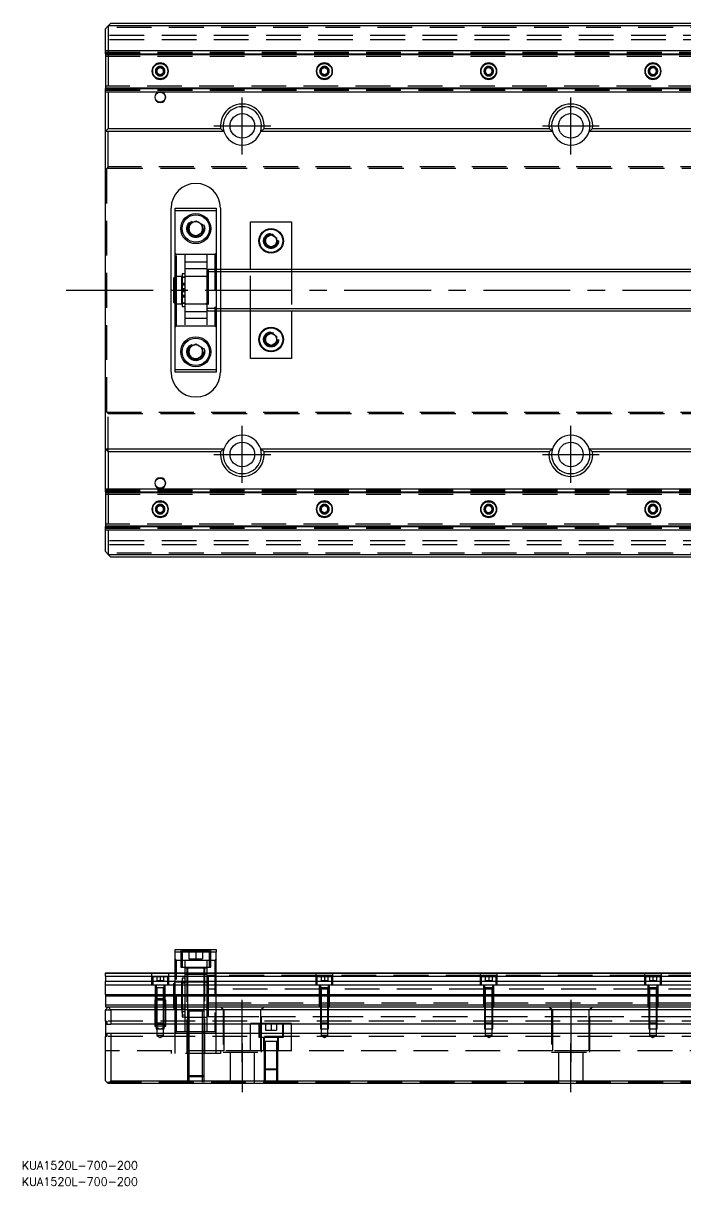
# Model space of a CAD drawing. Extents: x -30 to 950, y -327 to 110.
# Drawn here: x -30 to 212, y -327.1 to 97.5 of the extents above; entities that cross this region are included whole.
import ezdxf

# ---------------------------------------------------------------- set-up
doc = ezdxf.new("R2010")
doc.units = 0
doc.linetypes.add('CENTER', pattern=[50.8, 31.75, -6.35, 6.35, -6.35])
doc.linetypes.add('DASHED', pattern=[19.05, 12.7, -6.35])
doc.layers.get('0').update_dxf_attribs({"linetype": 'CONTINUOUS'})
doc.layers.add('CENTER', color=1, linetype='CENTER')
doc.styles.get("Standard").update_dxf_attribs({"font": 'txt.shx', "height": 3, "bigfont": 'bigfont.shx'})

# ---------------------------------------------------------------- blocks, each defined once
blk = doc.blocks.new('*U2')
at = {"color": 7, "linetype": 'CONTINUOUS'}
blk.add_text('KUA1520L-700-200', height=3, dxfattribs=at).set_placement((-30.55, -327.11))
blk = doc.blocks.new('*U3')
at = {"color": 7, "linetype": 'CONTINUOUS'}
blk.add_text('KUA1520L-700-200', height=3, dxfattribs=at).set_placement((-30.55, -321.19))

msp = doc.modelspace()

# ---------------------------------------------------------------- linework, layer by layer
at = {"color": 7, "linetype": 'CONTINUOUS'}
for p, q in [((1, 96.5), (0, 95.5)), ((0, 87.5), (0, 95.5)), ((2, 97.5), (1, 96.5)), ((1, 96.5), (1, 87.5)), ((250, 96.5), (1, 96.5)), ((2, 97.5), (250, 97.5)), ((0, 86.32), (0, 87.5)), ((0, 87.5), (250, 87.5)), ((0, 86.32), (0, 86.1)), ((0, 86.32), (250, 86.32)), ((0, 86.1), (0, 73.9)), ((0, 86.1), (250, 86.1)), ((18.75, 80.72), (20, 81.44)), ((18.75, 79.28), (18.75, 80.72)), ((20, 81.44), (21.25, 80.72)), ((21.25, 80.72), (21.25, 79.28)), ((78.75, 80.72), (80, 81.44)), ((78.75, 79.28), (78.75, 80.72)), ((80, 81.44), (81.25, 80.72)), ((81.25, 80.72), (81.25, 79.28)), ((138.75, 80.72), (140, 81.44)), ((138.75, 79.28), (138.75, 80.72)), ((140, 81.44), (141.25, 80.72)), ((141.25, 80.72), (141.25, 79.28)), ((198.75, 80.72), (200, 81.44)), ((198.75, 79.28), (198.75, 80.72)), ((200, 81.44), (201.25, 80.72)), ((201.25, 80.72), (201.25, 79.28)), ((20, 78.56), (18.75, 79.28)), ((21.25, 79.28), (20, 78.56)), ((80, 78.56), (78.75, 79.28)), ((81.25, 79.28), (80, 78.56)), ((140, 78.56), (138.75, 79.28)), ((141.25, 79.28), (140, 78.56)), ((200, 78.56), (198.75, 79.28)), ((201.25, 79.28), (200, 78.56)), ((0, 73.9), (0, 73.68)), ((0, 73.9), (250, 73.9)), ((0, 72.5), (0, 73.68)), ((0, 73.68), (250, 73.68)), ((0, 58), (0, 72.5)), ((0, 72.5), (250, 72.5)), ((1, 72.5), (1, 59)), ((0, 58), (1, 59)), ((0, -58), (0, 58)), ((43.29, 58), (0, 58)), ((1, 59), (42.06, 59)), ((43.29, 58), (42.06, 59)), ((56.71, 58), (57.94, 59)), ((163.29, 58), (56.71, 58)), ((57.94, 59), (162.06, 59)), ((163.29, 58), (162.06, 59)), ((176.71, 58), (177.94, 59)), ((250, 58), (176.71, 58)), ((177.94, 59), (250, 59)), ((24, -30), (24, 30)), ((25.5, 29), (25.5, 30)), ((25.5, 30), (40.5, 30)), ((40.5, 30), (40.5, 29)), ((42, 30), (42, 7.5)), ((25.5, -29), (25.5, 29)), ((40.5, 29), (25.5, 29)), ((40.5, 29), (40.5, -29)), ((30.5, 23.94), (33, 25.39)), ((30.5, 21.06), (30.5, 23.94)), ((33, 25.39), (35.5, 23.94)), ((35.5, 23.94), (35.5, 21.06)), ((53, 7.5), (53, 25)), ((53, 25), (68, 25)), ((68, 25), (68, 7.5)), ((33, 19.61), (30.5, 21.06)), ((35.5, 21.06), (33, 19.61)), ((58.5, 19.15), (60.5, 20.31)), ((58.5, 16.85), (58.5, 19.15)), ((60.5, 20.31), (62.5, 19.15)), ((62.5, 19.15), (62.5, 16.85)), ((60.5, 15.69), (58.5, 16.85)), ((62.5, 16.85), (60.5, 15.69)), ((25.5, 5), (25, 4.5)), ((25, -4.5), (25, 4.5)), ((250, 7.5), (40.5, 7.5)), ((25, -4.5), (25.5, -5)), ((40.5, -7.5), (250, -7.5)), ((42, -7.5), (42, -30)), ((53, -25), (53, -7.5)), ((68, -7.5), (68, -25)), ((58.5, -16.85), (60.5, -15.69)), ((58.5, -19.15), (58.5, -16.85)), ((60.5, -15.69), (62.5, -16.85)), ((62.5, -16.85), (62.5, -19.15)), ((30.5, -21.06), (33, -19.61)), ((30.5, -23.94), (30.5, -21.06)), ((33, -19.61), (35.5, -21.06)), ((35.5, -21.06), (35.5, -23.94)), ((60.5, -20.31), (58.5, -19.15)), ((62.5, -19.15), (60.5, -20.31)), ((33, -25.39), (30.5, -23.94)), ((35.5, -23.94), (33, -25.39)), ((68, -25), (53, -25)), ((25.5, -30), (25.5, -29)), ((25.5, -29), (40.5, -29)), ((40.5, -29), (40.5, -30)), ((40.5, -30), (25.5, -30)), ((0, -72.5), (0, -58)), ((0, -58), (43.29, -58)), ((1, -59), (0, -58)), ((42.06, -59), (1, -59)), ((1, -59), (1, -72.5)), ((42.06, -59), (43.29, -58)), ((56.71, -58), (163.29, -58)), ((57.94, -59), (56.71, -58)), ((162.06, -59), (57.94, -59)), ((162.06, -59), (163.29, -58)), ((176.71, -58), (250, -58)), ((177.94, -59), (176.71, -58)), ((250, -59), (177.94, -59)), ((0, -73.68), (0, -72.5)), ((0, -72.5), (250, -72.5)), ((0, -73.68), (250, -73.68)), ((0, -73.68), (0, -73.9)), ((0, -73.9), (250, -73.9)), ((0, -73.9), (0, -86.1)), ((18.75, -79.28), (20, -78.56)), ((18.75, -80.72), (18.75, -79.28)), ((20, -78.56), (21.25, -79.28)), ((21.25, -79.28), (21.25, -80.72)), ((78.75, -79.28), (80, -78.56)), ((78.75, -80.72), (78.75, -79.28)), ((80, -78.56), (81.25, -79.28)), ((81.25, -79.28), (81.25, -80.72)), ((138.75, -79.28), (140, -78.56)), ((138.75, -80.72), (138.75, -79.28)), ((140, -78.56), (141.25, -79.28)), ((141.25, -79.28), (141.25, -80.72)), ((198.75, -79.28), (200, -78.56)), ((198.75, -80.72), (198.75, -79.28)), ((200, -78.56), (201.25, -79.28)), ((201.25, -79.28), (201.25, -80.72)), ((20, -81.44), (18.75, -80.72)), ((21.25, -80.72), (20, -81.44)), ((80, -81.44), (78.75, -80.72)), ((81.25, -80.72), (80, -81.44)), ((140, -81.44), (138.75, -80.72)), ((141.25, -80.72), (140, -81.44)), ((200, -81.44), (198.75, -80.72)), ((201.25, -80.72), (200, -81.44)), ((0, -86.1), (250, -86.1)), ((0, -86.1), (0, -86.32)), ((0, -87.5), (0, -86.32)), ((0, -86.32), (250, -86.32)), ((0, -95.5), (0, -87.5)), ((0, -87.5), (250, -87.5)), ((1, -87.5), (1, -96.5)), ((0, -95.5), (1, -96.5)), ((1, -96.5), (250, -96.5)), ((1, -96.5), (2, -97.5)), ((250, -97.5), (2, -97.5)), ((25.5, -240.79), (40.5, -240.79)), ((25.5, -241.79), (25.5, -240.79)), ((25.5, -249.29), (25.5, -241.79)), ((40.5, -241.79), (25.5, -241.79)), ((40.5, -240.79), (40.5, -241.79)), ((40.5, -249.29), (40.5, -241.79)), ((0, -249.29), (0, -249.42)), ((0, -249.29), (256.5, -249.29)), ((0, -250.51), (0, -249.42)), ((0, -249.42), (256.5, -249.42)), ((0, -250.51), (0, -252.38)), ((0, -250.51), (256.5, -250.51)), ((0, -252.38), (256.5, -252.38)), ((0, -253.73), (0, -252.38)), ((0, -257.21), (0, -253.73)), ((0, -253.73), (256.5, -253.73)), ((0, -257.21), (0, -257.79)), ((0, -257.21), (256.5, -257.21)), ((0, -257.79), (256.5, -257.79)), ((0, -257.79), (0, -260.99)), ((0, -260.99), (0, -261.79)), ((0, -260.99), (700, -260.99)), ((0, -262.8), (1, -261.79)), ((0, -261.79), (1, -261.79)), ((0, -266.94), (0, -262.8)), ((1, -261.79), (699, -261.79)), ((1, -261.79), (2, -262.8)), ((2, -262.8), (2, -268.09)), ((698, -262.8), (2, -262.8)), ((0, -266.94), (0, -268.09)), ((0, -266.94), (0.5, -266.94)), ((0.5, -266.94), (0.5, -268.09)), ((0, -268.09), (0, -271.49)), ((0.5, -268.09), (0, -268.09)), ((0, -271.49), (0, -272.64)), ((0, -271.49), (0.5, -271.49)), ((0.5, -268.09), (2, -268.09)), ((2, -271.49), (0.5, -271.49)), ((0.5, -271.49), (0.5, -272.64)), ((698, -268.09), (2, -268.09)), ((698, -271.49), (2, -271.49)), ((2, -271.49), (2, -288.79)), ((0.5, -272.64), (0, -272.64)), ((0, -288.79), (0, -272.64)), ((1, -289.79), (0, -288.79)), ((2, -288.79), (1, -289.79)), ((699, -289.79), (1, -289.79)), ((2, -288.79), (698, -288.79))]:
    msp.add_line(p, q, dxfattribs=at)
at = {"color": 3, "linetype": 'DASHED'}
for p, q in [((264.5, 96), (0.5, 96)), ((700, 93), (0, 93)), ((700, 91.5), (0, 91.5)), ((0, 86.91), (250, 86.91)), ((0, 86.7), (700, 86.7)), ((0, 86.26), (256.5, 86.26)), ((0, 85.5), (256.5, 85.5)), ((1, 87.5), (1, 72.5)), ((21.48, 80.26), (21.5, 80)), ((78.5, 80), (78.52, 80.22)), ((138.5, 80), (138.52, 80.22)), ((198.5, 80), (198.52, 80.22)), ((256.5, 74.5), (0, 74.5)), ((0, 73.74), (256.5, 73.74)), ((0, 73.3), (700, 73.3)), ((0, 73.09), (250, 73.09)), ((1, 45), (1, 59)), ((1, 45), (0.5, 44.5)), ((699.5, 44.5), (0.5, 44.5)), ((0.5, -44.5), (0.5, 44.5)), ((699, 45), (1, 45)), ((35.98, 22.86), (36, 22.5)), ((62.98, 18.29), (63, 18)), ((26, 13), (25.5, 13.5)), ((29, 13), (26, 13)), ((26, 0), (26, 13)), ((37, 13), (29, 13)), ((29, 13), (29, 0)), ((40, 13), (37, 13)), ((37, 13), (37, 0)), ((40.5, 13.5), (40, 13)), ((40, 13), (40, -13)), ((37, 10.2), (29, 10.2)), ((27.85, 5), (25.5, 5)), ((27.85, -5), (27.85, 5)), ((28, 4.8), (27.85, 4.8)), ((29, 6), (28, 6)), ((28, 6), (28, -6)), ((29, 4.8), (28, 4.8)), ((29, 4.65), (28, 4.65)), ((37, 7.8), (29, 7.8)), ((36.7, 5), (29, 5)), ((37, 5), (36.7, 5)), ((37.5, 7.5), (37, 7)), ((40.5, 6.75), (37, 6.75)), ((40.5, 7.5), (37.5, 7.5)), ((37.5, 7.5), (37.5, -7.5)), ((42, 7.5), (42, 2.5)), ((53, -7.5), (53, 7.5)), ((68, 7.5), (68, -7.5)), ((26, -13), (26, 0)), ((29, 2.4), (28, 2.4)), ((28, 2.34), (29, 2.34)), ((29, 1.8), (28, 1.8)), ((28, 0.6), (29, 0.6)), ((28, 0.3), (29, 0.3)), ((29, 0), (29, -13)), ((37, 0), (37, -13)), ((42, 2.5), (42, -2.5)), ((28, -0.3), (29, -0.3)), ((29, -0.6), (28, -0.6)), ((28, -1.8), (29, -1.8)), ((29, -2.34), (28, -2.34)), ((28, -2.4), (29, -2.4)), ((42, -2.5), (42, -7.5)), ((25.5, -5), (27.85, -5)), ((27.85, -4.8), (28, -4.8)), ((28, -4.65), (29, -4.65)), ((28, -4.8), (29, -4.8)), ((28, -6), (29, -6)), ((29, -5), (36.7, -5)), ((29, -7.8), (37, -7.8)), ((36.7, -5), (37, -5)), ((40.5, -6.75), (37, -6.75)), ((37, -7), (37.5, -7.5)), ((37.5, -7.5), (40.5, -7.5)), ((29, -10.2), (37, -10.2)), ((25.5, -13.5), (26, -13)), ((26, -13), (29, -13)), ((29, -13), (37, -13)), ((37, -13), (40, -13)), ((40, -13), (40.5, -13.5)), ((58, -18), (58.02, -17.7)), ((30, -22.5), (30.02, -22.15)), ((0.5, -44.5), (699.5, -44.5)), ((0.5, -44.5), (1, -45)), ((1, -59), (1, -45)), ((1, -45), (699, -45)), ((0, -73.09), (250, -73.09)), ((0, -73.3), (700, -73.3)), ((0, -73.74), (256.5, -73.74)), ((0, -74.5), (256.5, -74.5)), ((1, -72.5), (1, -87.5)), ((21.48, -79.74), (21.5, -80)), ((78.5, -80), (78.52, -79.78)), ((138.5, -80), (138.52, -79.75)), ((198.5, -80), (198.52, -79.75)), ((256.5, -85.5), (0, -85.5)), ((0, -86.26), (256.5, -86.26)), ((0, -86.7), (700, -86.7)), ((0, -86.91), (250, -86.91)), ((700, -91.5), (0, -91.5)), ((700, -93), (0, -93)), ((264.5, -96), (0.5, -96)), ((27.5, -240.79), (27.5, -247.29)), ((28, -241.29), (28, -247.29)), ((38, -241.29), (28, -241.29)), ((30.5, -241.29), (30.5, -244.29)), ((33, -241.29), (33, -244.29)), ((35.5, -241.29), (35.5, -244.29)), ((38, -247.29), (38, -241.29)), ((38.5, -247.29), (38.5, -240.79)), ((26, -244.79), (25.5, -244.29)), ((29, -244.79), (26, -244.79)), ((26, -270.79), (26, -244.79)), ((37, -244.79), (29, -244.79)), ((29, -244.79), (29, -247.29)), ((30.5, -244.29), (33, -244.29)), ((33, -244.29), (35.5, -244.29)), ((40, -244.79), (37, -244.79)), ((37, -244.79), (37, -247.29)), ((40.5, -244.29), (40, -244.79)), ((40, -244.79), (40, -270.79)), ((17, -253.79), (17, -249.29)), ((23, -249.29), (23, -253.79)), ((25.5, -261.79), (25.5, -249.29)), ((27.5, -247.29), (38.5, -247.29)), ((29, -247.29), (29, -249.29)), ((37, -247.59), (29, -247.59)), ((29, -249.29), (29, -261.79)), ((30, -249.99), (29, -249.99)), ((29.75, -247.29), (29.75, -278.79)), ((30, -247.29), (30, -249.29)), ((30, -249.29), (30, -261.79)), ((36, -249.99), (30, -249.99)), ((36, -249.29), (36, -247.29)), ((36, -261.79), (36, -249.29)), ((37, -249.99), (36, -249.99)), ((36.25, -278.79), (36.25, -247.29)), ((37, -247.29), (37, -249.29)), ((37, -249.29), (37, -261.79)), ((37.5, -250.29), (37, -250.79)), ((40.5, -250.29), (37.5, -250.29)), ((37.5, -250.29), (37.5, -261.79)), ((40.5, -261.79), (40.5, -249.29)), ((77, -250.29), (40.5, -250.29)), ((77, -253.79), (77, -249.29)), ((83, -250.29), (77, -250.29)), ((83, -249.29), (83, -253.79)), ((137, -250.29), (83, -250.29)), ((137, -253.79), (137, -249.29)), ((143, -250.29), (137, -250.29)), ((143, -249.29), (143, -253.79)), ((197, -250.29), (143, -250.29)), ((197, -253.79), (197, -249.29)), ((203, -250.29), (197, -250.29)), ((203, -249.29), (203, -253.79)), ((256.5, -250.29), (203, -250.29)), ((23, -253.79), (17, -253.79)), ((17.25, -250.79), (17.25, -253.79)), ((22.75, -250.79), (17.25, -250.79)), ((18.25, -261.79), (18.25, -253.79)), ((18.5, -253.79), (18.5, -254.79)), ((18.75, -250.79), (18.75, -252.09)), ((18.75, -252.09), (20, -252.09)), ((20, -250.79), (20, -252.09)), ((20, -252.09), (21.25, -252.09)), ((21.25, -250.79), (21.25, -252.09)), ((21.5, -254.79), (21.5, -253.79)), ((21.75, -253.79), (21.75, -261.79)), ((22.75, -253.79), (22.75, -250.79)), ((25.5, -252.79), (25, -253.29)), ((25, -261.79), (25, -253.29)), ((27.85, -252.79), (25.5, -252.79)), ((27.85, -261.79), (27.85, -252.79)), ((28, -252.99), (27.85, -252.99)), ((29, -251.34), (28, -251.34)), ((28, -251.34), (28, -261.79)), ((29, -252.99), (28, -252.99)), ((29, -253.14), (28, -253.14)), ((30, -252.79), (29, -252.79)), ((36, -252.79), (30, -252.79)), ((36.7, -252.79), (36, -252.79)), ((37, -252.79), (36.7, -252.79)), ((83, -253.79), (77, -253.79)), ((77.25, -250.79), (77.25, -253.79)), ((82.75, -250.79), (77.25, -250.79)), ((78.25, -261.79), (78.25, -253.79)), ((78.5, -253.79), (78.5, -254.79)), ((78.75, -250.79), (78.75, -252.09)), ((78.75, -252.09), (80, -252.09)), ((80, -250.79), (80, -252.09)), ((80, -252.09), (81.25, -252.09)), ((81.25, -250.79), (81.25, -252.09)), ((81.5, -254.79), (81.5, -253.79)), ((81.75, -253.79), (81.75, -261.79)), ((82.75, -253.79), (82.75, -250.79)), ((143, -253.79), (137, -253.79)), ((137.25, -250.79), (137.25, -253.79)), ((142.75, -250.79), (137.25, -250.79)), ((138.25, -261.79), (138.25, -253.79)), ((138.5, -253.79), (138.5, -254.79)), ((138.75, -250.79), (138.75, -252.09)), ((138.75, -252.09), (140, -252.09)), ((140, -250.79), (140, -252.09)), ((140, -252.09), (141.25, -252.09)), ((141.25, -250.79), (141.25, -252.09)), ((141.5, -254.79), (141.5, -253.79)), ((141.75, -253.79), (141.75, -261.79)), ((142.75, -253.79), (142.75, -250.79)), ((203, -253.79), (197, -253.79)), ((197.25, -250.79), (197.25, -253.79)), ((202.75, -250.79), (197.25, -250.79)), ((198.25, -261.79), (198.25, -253.79)), ((198.5, -253.79), (198.5, -254.79)), ((198.75, -250.79), (198.75, -252.09)), ((198.75, -252.09), (200, -252.09)), ((200, -250.79), (200, -252.09)), ((200, -252.09), (201.25, -252.09)), ((201.25, -250.79), (201.25, -252.09)), ((201.5, -254.79), (201.5, -253.79)), ((201.75, -253.79), (201.75, -261.79)), ((202.75, -253.79), (202.75, -250.79)), ((0, -257.79), (256.5, -257.79)), ((18.5, -254.79), (18.5, -261.79)), ((18.5, -254.79), (18.5, -254.79)), ((18.5, -254.79), (18.5, -254.8)), ((20, -254.79), (18.5, -254.79)), ((18.75, -254.79), (18.75, -261.79)), ((20.06, -258.79), (19.94, -258.79)), ((21.5, -254.79), (20, -254.79)), ((21.25, -261.79), (21.25, -254.79)), ((21.5, -254.79), (21.5, -254.79)), ((21.5, -261.79), (21.5, -254.79)), ((21.5, -254.8), (21.5, -254.79)), ((40.5, -255.29), (37, -255.29)), ((78.25, -255.29), (40.5, -255.29)), ((78.5, -255.29), (78.25, -255.29)), ((81.5, -254.79), (78.5, -254.79)), ((80, -254.79), (78.5, -254.79)), ((78.5, -254.79), (78.5, -254.8)), ((78.5, -254.79), (78.5, -261.79)), ((78.5, -254.79), (78.5, -254.79)), ((81.5, -254.79), (78.5, -254.79)), ((78.75, -255.29), (78.5, -255.29)), ((78.75, -254.79), (78.75, -261.79)), ((81.25, -255.29), (78.75, -255.29)), ((81.5, -254.79), (80, -254.79)), ((81.25, -261.79), (81.25, -254.79)), ((81.5, -255.29), (81.25, -255.29)), ((81.5, -254.8), (81.5, -254.79)), ((81.5, -254.79), (81.5, -254.79)), ((81.5, -261.79), (81.5, -254.79)), ((81.75, -255.29), (81.5, -255.29)), ((138.25, -255.29), (81.75, -255.29)), ((138.5, -255.29), (138.25, -255.29)), ((140, -254.79), (138.5, -254.79)), ((138.5, -254.79), (138.5, -261.79)), ((138.5, -254.79), (138.5, -254.79)), ((138.5, -254.79), (138.5, -254.8)), ((141.5, -254.79), (138.5, -254.79)), ((138.75, -255.29), (138.5, -255.29)), ((138.75, -254.79), (138.75, -261.79)), ((141.25, -255.29), (138.75, -255.29)), ((141.5, -254.79), (140, -254.79)), ((141.25, -261.79), (141.25, -254.79)), ((141.5, -255.29), (141.25, -255.29)), ((141.5, -254.79), (141.5, -254.79)), ((141.5, -261.79), (141.5, -254.79)), ((141.5, -254.8), (141.5, -254.79)), ((141.75, -255.29), (141.5, -255.29)), ((198.25, -255.29), (141.75, -255.29)), ((198.5, -255.29), (198.25, -255.29)), ((201.5, -254.79), (198.5, -254.79)), ((200, -254.79), (198.5, -254.79)), ((198.5, -254.79), (198.5, -254.8)), ((198.5, -254.79), (198.5, -261.79)), ((198.5, -254.79), (198.5, -254.79)), ((201.5, -254.79), (198.5, -254.79)), ((198.75, -255.29), (198.5, -255.29)), ((198.75, -254.79), (198.75, -261.79)), ((201.25, -255.29), (198.75, -255.29)), ((201.5, -254.79), (200, -254.79)), ((201.25, -261.79), (201.25, -254.79)), ((201.5, -255.29), (201.25, -255.29)), ((201.5, -254.8), (201.5, -254.79)), ((201.5, -254.79), (201.5, -254.79)), ((201.5, -261.79), (201.5, -254.79)), ((201.75, -255.29), (201.5, -255.29)), ((256.5, -255.29), (201.75, -255.29)), ((0, -262.8), (2, -262.8)), ((18, -259.29), (18, -261.79)), ((18.25, -259.29), (18, -259.29)), ((18, -261.79), (18, -268.09)), ((18.5, -259.29), (18.25, -259.29)), ((18.75, -259.29), (18.5, -259.29)), ((18.5, -261.79), (18.5, -267.55)), ((18.5, -261.79), (18.5, -267.55)), ((21.25, -259.29), (18.75, -259.29)), ((18.75, -261.79), (18.75, -267.8)), ((21.5, -259.29), (21.25, -259.29)), ((21.25, -267.8), (21.25, -261.79)), ((21.75, -259.29), (21.5, -259.29)), ((21.5, -267.55), (21.5, -261.79)), ((21.5, -267.55), (21.5, -261.79)), ((22, -259.29), (21.75, -259.29)), ((22, -261.79), (22, -259.29)), ((22, -268.09), (22, -261.79)), ((25, -262.29), (25, -261.79)), ((25, -262.29), (25.5, -262.8)), ((25.5, -268.09), (25.5, -261.79)), ((27.85, -262.8), (27.85, -261.79)), ((27.85, -262.59), (28, -262.59)), ((28, -261.79), (28, -262.57)), ((28, -262.44), (29, -262.44)), ((28, -262.44), (29, -262.44)), ((28, -263.87), (28, -262.57)), ((28, -262.59), (29, -262.59)), ((29, -261.79), (29, -268.09)), ((30, -261.79), (30, -263.29)), ((36, -263.29), (36, -261.79)), ((37, -260.29), (40.5, -260.29)), ((37, -261.79), (37, -268.09)), ((37.5, -261.79), (37.5, -265.29)), ((40.5, -260.29), (78.25, -260.29)), ((40.5, -268.09), (40.5, -261.79)), ((42, -261.79), (43, -262.8)), ((42.06, -261.79), (43.29, -262.8)), ((43, -262.8), (43, -278.29)), ((43.29, -262.8), (43.29, -268.09)), ((57.94, -261.79), (56.71, -262.8)), ((56.71, -268.09), (56.71, -262.8)), ((57, -262.8), (58, -261.79)), ((57, -278.29), (57, -262.8)), ((78.25, -260.29), (78.5, -260.29)), ((78.5, -260.29), (78.75, -260.29)), ((78.5, -261.79), (78.5, -267.55)), ((78.5, -261.79), (78.5, -267.55)), ((78.75, -260.29), (81.25, -260.29)), ((78.75, -261.79), (78.75, -267.8)), ((81.25, -260.29), (81.5, -260.29)), ((81.25, -267.8), (81.25, -261.79)), ((81.5, -260.29), (81.75, -260.29)), ((81.5, -267.55), (81.5, -261.79)), ((81.5, -267.55), (81.5, -261.79)), ((81.75, -260.29), (138.25, -260.29)), ((138.25, -260.29), (138.5, -260.29)), ((138.5, -260.29), (138.75, -260.29)), ((138.5, -261.79), (138.5, -267.55)), ((138.5, -261.79), (138.5, -267.55)), ((138.75, -260.29), (141.25, -260.29)), ((138.75, -261.79), (138.75, -267.8)), ((141.25, -260.29), (141.5, -260.29)), ((141.25, -267.8), (141.25, -261.79)), ((141.5, -260.29), (141.75, -260.29)), ((141.5, -267.55), (141.5, -261.79)), ((141.5, -267.55), (141.5, -261.79)), ((141.75, -260.29), (198.25, -260.29)), ((162, -261.79), (163, -262.8)), ((162.06, -261.79), (163.29, -262.8)), ((163, -262.8), (163, -278.29)), ((163.29, -262.8), (163.29, -268.09)), ((177.94, -261.79), (176.71, -262.8)), ((176.71, -268.09), (176.71, -262.8)), ((177, -262.8), (178, -261.79)), ((177, -278.29), (177, -262.8)), ((198.25, -260.29), (198.5, -260.29)), ((198.5, -260.29), (198.75, -260.29)), ((198.5, -261.79), (198.5, -267.55)), ((198.5, -261.79), (198.5, -267.55)), ((198.75, -260.29), (201.25, -260.29)), ((198.75, -261.79), (198.75, -267.8)), ((201.25, -260.29), (201.5, -260.29)), ((201.25, -267.8), (201.25, -261.79)), ((201.5, -260.29), (201.75, -260.29)), ((201.5, -267.55), (201.5, -261.79)), ((201.5, -267.55), (201.5, -261.79)), ((201.75, -260.29), (238, -260.29)), ((699.5, -266.94), (0.5, -266.94)), ((29, -263.53), (28, -263.53)), ((28, -263.87), (28, -265.31)), ((28, -264.73), (29, -264.73)), ((28, -265.31), (28, -265.44)), ((28, -265.44), (29, -265.44)), ((29, -265.59), (30, -265.59)), ((36, -263.29), (30, -263.29)), ((36, -263.29), (30, -263.29)), ((30, -263.29), (30, -268.09)), ((30, -263.29), (30, -263.29)), ((30, -263.29), (30, -263.3)), ((30, -265.59), (30.5, -265.59)), ((30.5, -263.29), (30.5, -268.09)), ((30.5, -265.59), (35.5, -265.59)), ((35.5, -268.09), (35.5, -263.29)), ((35.5, -265.59), (36, -265.59)), ((36, -263.29), (36, -263.29)), ((36, -268.09), (36, -263.29)), ((36, -263.3), (36, -263.29)), ((36, -265.59), (37, -265.59)), ((37, -264.79), (37.5, -265.29)), ((37.5, -265.29), (40.5, -265.29)), ((40.5, -265.29), (43.29, -265.29)), ((43.29, -265.29), (56.71, -265.29)), ((56.71, -265.29), (78.5, -265.29)), ((78.5, -265.29), (78.75, -265.29)), ((78.75, -265.29), (81.25, -265.29)), ((81.25, -265.29), (81.5, -265.29)), ((81.5, -265.29), (138.5, -265.29)), ((138.5, -265.29), (138.75, -265.29)), ((138.75, -265.29), (141.25, -265.29)), ((141.25, -265.29), (141.5, -265.29)), ((141.5, -265.29), (163.29, -265.29)), ((163.29, -265.29), (176.71, -265.29)), ((176.71, -265.29), (198.5, -265.29)), ((198.5, -265.29), (198.75, -265.29)), ((198.75, -265.29), (201.25, -265.29)), ((201.25, -265.29), (201.5, -265.29)), ((201.5, -265.29), (238, -265.29)), ((18, -268.09), (18, -268.16)), ((18, -268.16), (18, -268.79)), ((18, -268.16), (18.17, -268.79)), ((18.5, -268.16), (18, -268.16)), ((18, -268.79), (20, -269.95)), ((22, -268.79), (18, -268.79)), ((18.5, -267.55), (18.75, -267.8)), ((18.5, -267.55), (21.5, -267.55)), ((18.5, -267.55), (18.5, -268.09)), ((18.5, -268.09), (18.5, -269.79)), ((21.5, -268.16), (18.5, -268.16)), ((18.5, -269.79), (21.5, -269.79)), ((21.25, -267.8), (18.75, -267.8)), ((18.75, -267.8), (18.75, -269.79)), ((18.75, -269.79), (18.75, -272.29)), ((20, -269.95), (22, -268.79)), ((21.25, -267.8), (21.5, -267.55)), ((21.25, -269.79), (21.25, -267.8)), ((21.25, -272.29), (21.25, -269.79)), ((21.5, -268.09), (21.5, -267.55)), ((21.5, -269.79), (21.5, -268.09)), ((22, -268.16), (21.5, -268.16)), ((21.83, -268.79), (22, -268.16)), ((22, -268.16), (22, -268.09)), ((22, -268.79), (22, -268.16)), ((25.5, -271.49), (25.5, -268.09)), ((25.5, -271.29), (26, -270.79)), ((25.5, -278.79), (25.5, -271.49)), ((26, -270.79), (29, -270.79)), ((29, -267.99), (37, -267.99)), ((29, -268.09), (29, -270.79)), ((29, -270.79), (30, -270.79)), ((30, -268.09), (30, -271.49)), ((30, -270.79), (30.5, -270.79)), ((30, -271.49), (30, -278.79)), ((30.5, -268.09), (30.5, -271.49)), ((30.5, -270.79), (35.5, -270.79)), ((30.5, -271.49), (30.5, -278.79)), ((35.5, -271.49), (35.5, -268.09)), ((35.5, -270.79), (36, -270.79)), ((35.5, -278.79), (35.5, -271.49)), ((36, -271.49), (36, -268.09)), ((36, -270.79), (37, -270.79)), ((36, -278.79), (36, -271.49)), ((37, -268.09), (37, -270.79)), ((37, -270.79), (40, -270.79)), ((40, -270.79), (40.5, -271.29)), ((40.5, -271.49), (40.5, -268.09)), ((40.5, -278.79), (40.5, -271.49)), ((43.29, -268.09), (43.29, -271.49)), ((43.29, -271.49), (43.29, -277.79)), ((56.71, -267.8), (53, -267.8)), ((53, -268.09), (53, -267.8)), ((53, -271.49), (53, -268.09)), ((53, -277.79), (53, -271.49)), ((56, -267.8), (56, -272.79)), ((56.25, -267.8), (56.25, -268.09)), ((56.25, -268.09), (56.25, -271.49)), ((56.25, -271.49), (56.25, -272.79)), ((68, -267.8), (56.71, -267.8)), ((56.71, -271.49), (56.71, -268.09)), ((56.71, -277.79), (56.71, -271.49)), ((58.5, -267.8), (58.5, -270.29)), ((58.5, -270.29), (60.5, -270.29)), ((60.5, -267.8), (60.5, -270.29)), ((60.5, -270.29), (62.5, -270.29)), ((62.5, -267.8), (62.5, -270.29)), ((64.75, -268.09), (64.75, -267.8)), ((64.75, -271.49), (64.75, -268.09)), ((64.75, -272.79), (64.75, -271.49)), ((65, -272.79), (65, -267.8)), ((68, -268.09), (68, -267.8)), ((68, -271.49), (68, -268.09)), ((68, -277.79), (68, -271.49)), ((78.5, -267.55), (78.75, -267.8)), ((78.5, -267.55), (81.5, -267.55)), ((78.5, -267.55), (78.5, -268.09)), ((78.5, -268.09), (78.5, -269.79)), ((78.5, -269.79), (81.5, -269.79)), ((81.25, -267.8), (78.75, -267.8)), ((78.75, -267.8), (78.75, -269.79)), ((78.75, -269.79), (78.75, -272.29)), ((81.25, -267.8), (81.5, -267.55)), ((81.25, -269.79), (81.25, -267.8)), ((81.25, -272.29), (81.25, -269.79)), ((81.5, -268.09), (81.5, -267.55)), ((81.5, -269.79), (81.5, -268.09)), ((138.5, -267.55), (138.75, -267.8)), ((138.5, -267.55), (141.5, -267.55)), ((138.5, -267.55), (138.5, -268.09)), ((138.5, -268.09), (138.5, -269.79)), ((138.5, -269.79), (141.5, -269.79)), ((141.25, -267.8), (138.75, -267.8)), ((138.75, -267.8), (138.75, -269.79)), ((138.75, -269.79), (138.75, -272.29)), ((141.25, -267.8), (141.5, -267.55)), ((141.25, -269.79), (141.25, -267.8)), ((141.25, -272.29), (141.25, -269.79)), ((141.5, -268.09), (141.5, -267.55)), ((141.5, -269.79), (141.5, -268.09)), ((163.29, -268.09), (163.29, -271.49)), ((163.29, -271.49), (163.29, -277.79)), ((176.71, -271.49), (176.71, -268.09)), ((176.71, -277.79), (176.71, -271.49)), ((198.5, -267.55), (198.75, -267.8)), ((198.5, -267.55), (201.5, -267.55)), ((198.5, -267.55), (198.5, -268.09)), ((198.5, -268.09), (198.5, -269.79)), ((198.5, -269.79), (201.5, -269.79)), ((201.25, -267.8), (198.75, -267.8)), ((198.75, -267.8), (198.75, -269.79)), ((198.75, -269.79), (198.75, -272.29)), ((201.25, -267.8), (201.5, -267.55)), ((201.25, -269.79), (201.25, -267.8)), ((201.25, -272.29), (201.25, -269.79)), ((201.5, -268.09), (201.5, -267.55)), ((201.5, -269.79), (201.5, -268.09)), ((699.5, -272.64), (0.5, -272.64)), ((18.75, -272.29), (20, -273.02)), ((21.25, -272.29), (18.75, -272.29)), ((20, -273.02), (21.25, -272.29)), ((56, -272.79), (65, -272.79)), ((57.75, -272.79), (57.75, -277.79)), ((58, -272.79), (58, -274.39)), ((63, -274.39), (58, -274.39)), ((58, -274.39), (58, -274.4)), ((58, -274.39), (58, -277.79)), ((58, -274.39), (58, -274.39)), ((58.4, -274.39), (58.4, -277.79)), ((62.6, -277.79), (62.6, -274.39)), ((63, -274.39), (63, -272.79)), ((63, -274.4), (63, -274.39)), ((63, -274.39), (63, -274.39)), ((63, -277.79), (63, -274.39)), ((63.25, -277.79), (63.25, -272.79)), ((78.75, -272.29), (80, -273.02)), ((81.25, -272.29), (78.75, -272.29)), ((80, -273.02), (81.25, -272.29)), ((138.75, -272.29), (140, -273.02)), ((141.25, -272.29), (138.75, -272.29)), ((140, -273.02), (141.25, -272.29)), ((198.75, -272.29), (200, -273.02)), ((201.25, -272.29), (198.75, -272.29)), ((200, -273.02), (201.25, -272.29)), ((43.29, -277.79), (0, -277.79)), ((24, -277.79), (24, -278.79)), ((42, -278.79), (24, -278.79)), ((30, -278.79), (30, -286.8)), ((30, -278.79), (30, -286.8)), ((30.5, -278.79), (30.5, -287.3)), ((35.5, -287.3), (35.5, -278.79)), ((36, -286.8), (36, -278.79)), ((36, -286.8), (36, -278.79)), ((42, -277.79), (42, -278.79)), ((43, -278.29), (57, -278.29)), ((56.71, -277.79), (43.29, -277.79)), ((45.5, -278.29), (45.5, -289.79)), ((54.5, -289.79), (54.5, -278.29)), ((163.29, -277.79), (56.71, -277.79)), ((58, -277.79), (58, -284.4)), ((58, -277.79), (58, -284.4)), ((58.4, -277.79), (58.4, -284.8)), ((62.6, -284.8), (62.6, -277.79)), ((63, -284.4), (63, -277.79)), ((63, -284.4), (63, -277.79)), ((163, -278.29), (177, -278.29)), ((176.71, -277.79), (163.29, -277.79)), ((165.5, -278.29), (165.5, -289.79)), ((174.5, -289.79), (174.5, -278.29)), ((283.29, -277.79), (176.71, -277.79)), ((58, -284.4), (58.4, -284.8)), ((58, -284.4), (63, -284.4)), ((58, -284.4), (58, -289.29)), ((62.6, -284.8), (63, -284.4)), ((63, -289.29), (63, -284.4)), ((30, -286.8), (30.5, -287.3)), ((30, -286.8), (36, -286.8)), ((30, -286.8), (30, -289.29)), ((35.5, -287.3), (30.5, -287.3)), ((30.5, -287.3), (30.5, -289.29)), ((35.5, -287.3), (36, -286.8)), ((35.5, -289.29), (35.5, -287.3)), ((36, -289.29), (36, -286.8)), ((62.6, -284.8), (58.4, -284.8)), ((58.4, -284.8), (58.4, -289.29)), ((62.6, -289.29), (62.6, -284.8)), ((0.5, -289.29), (699.5, -289.29))]:
    msp.add_line(p, q, dxfattribs=at)
at = {"color": 3, "linetype": 'CONTINUOUS'}
for p, q in [((250, 6.75), (40.5, 6.75)), ((40.5, -6.75), (250, -6.75))]:
    msp.add_line(p, q, dxfattribs=at)
at = {"color": 7, "linetype": 'CONTINUOUS'}
for centre, radius in [((20, 80), 2.75), ((80, 80), 2.75), ((140, 80), 2.75), ((200, 80), 2.75), ((50, 60), 4.5), ((170, 60), 4.5), ((33, 22.5), 5.5), ((33, 22.5), 5), ((60.5, 18), 4.5), ((60.5, 18), 4.25), ((60.5, -18), 4.5), ((60.5, -18), 4.25), ((33, -22.5), 5.5), ((33, -22.5), 5), ((50, -60), 4.5), ((170, -60), 4.5), ((20, -80), 2.75), ((80, -80), 2.75), ((140, -80), 2.75), ((200, -80), 2.75)]:
    msp.add_circle(centre, radius, dxfattribs=at)
at = {"color": 3, "linetype": 'DASHED'}
for centre, radius in [((20, 80), 1.5), ((80, 80), 1.5), ((140, 80), 1.5), ((200, 80), 1.5), ((33, 22.5), 3.25), ((33, 22.5), 3), ((60.5, 18), 2.75), ((60.5, 18), 2.5), ((60.5, -18), 2.75), ((60.5, -18), 2.5), ((33, -22.5), 3.25), ((33, -22.5), 3), ((20, -80), 1.5), ((80, -80), 1.5), ((140, -80), 1.5), ((200, -80), 1.5)]:
    msp.add_circle(centre, radius, dxfattribs=at)
at = {"color": 3, "linetype": 'CONTINUOUS'}
for centre in [(20, 70.5), (20, -70.5)]:
    msp.add_circle(centre, 1.83, dxfattribs=at)
at = {"color": 7, "linetype": 'CONTINUOUS'}
for centre, radius, start, end in [((20, 80), 3, 0, 180), ((80, 80), 3, 0, 180), ((140, 80), 3, 0, 180), ((200, 80), 3, 0, 180), ((20, 80), 3, 180, 0), ((80, 80), 3, 180, 0), ((140, 80), 3, 180, 0), ((200, 80), 3, 180, 0), ((20, 70.5), 2, 180, 90), ((20, 70.5), 2, 90, 180), ((50, 60), 8, 352.8192, 187.1808), ((170, 60), 8, 352.8192, 187.1808), ((50, 60), 7, 343.3985, 196.6015), ((170, 60), 7, 343.3985, 196.6015), ((50, 60), 7, 196.6015, 343.3985), ((170, 60), 7, 196.6015, 343.3985), ((33, 30), 9, 0, 180), ((33, -30), 9, 180, 0), ((50, -60), 7, 16.6015, 163.3985), ((170, -60), 7, 16.6015, 163.3985), ((50, -60), 8, 172.8192, 7.1808), ((50, -60), 7, 163.3985, 16.6015), ((170, -60), 8, 172.8192, 7.1808), ((170, -60), 7, 163.3985, 16.6015), ((20, -70.5), 2, 270, 180), ((20, -70.5), 2, 180, 270), ((20, -80), 3, 0, 180), ((20, -80), 3, 180, 0), ((80, -80), 3, 0, 180), ((80, -80), 3, 180, 0), ((140, -80), 3, 0, 180), ((140, -80), 3, 180, 0), ((200, -80), 3, 0, 180), ((200, -80), 3, 180, 0)]:
    msp.add_arc(centre, radius, start, end, dxfattribs=at)
at = {"color": 3, "linetype": 'DASHED'}
for centre, radius, start, end in [((20, 80), 1.75, 0, 180), ((20, 80), 1.25, 120, 180), ((20, 80), 1.25, 60, 120), ((20, 80), 1.25, 0, 60), ((80, 80), 1.75, 0, 180), ((80, 80), 1.25, 120, 180), ((80, 80), 1.25, 60, 120), ((80, 80), 1.25, 0, 60), ((140, 80), 1.75, 0, 180), ((140, 80), 1.25, 120, 180), ((140, 80), 1.25, 60, 120), ((140, 80), 1.25, 0, 60), ((200, 80), 1.75, 0, 180), ((200, 80), 1.25, 120, 180), ((200, 80), 1.25, 60, 120), ((200, 80), 1.25, 0, 60), ((20, 80), 1.75, 180, 0), ((20, 80), 1.25, 180, 240), ((20, 80), 1.25, 240, 300), ((20, 80), 1.25, 300, 0), ((80, 80), 1.75, 180, 0), ((80, 80), 1.25, 180, 240), ((80, 80), 1.25, 240, 300), ((80, 80), 1.25, 300, 0), ((140, 80), 1.75, 180, 0), ((140, 80), 1.25, 180, 240), ((140, 80), 1.25, 240, 300), ((140, 80), 1.25, 300, 0), ((200, 80), 1.75, 180, 0), ((200, 80), 1.25, 180, 240), ((200, 80), 1.25, 240, 300), ((200, 80), 1.25, 300, 0), ((33, 22.5), 2.5, 120, 180), ((33, 22.5), 2.5, 180, 240), ((33, 22.5), 2.5, 60, 120), ((33, 22.5), 2.5, 0, 60), ((33, 22.5), 2.5, 300, 0), ((33, 22.5), 2.5, 240, 300), ((60.5, 18), 2.1, 162.2472, 180), ((60.5, 18), 2.1, 180, 197.7528), ((60.5, 18), 2.1, 137.7528, 162.2472), ((60.5, 18), 2.1, 197.7528, 222.2472), ((60.5, 18), 2.1, 102.2472, 137.7528), ((60.5, 18), 2.1, 77.7528, 102.2472), ((60.5, 18), 2.1, 42.2472, 77.7528), ((60.5, 18), 2.1, 17.7528, 42.2472), ((60.5, 18), 2.1, 317.7528, 342.2472), ((60.5, 18), 2.1, 342.2472, 17.7528), ((60.5, 18), 2.1, 222.2472, 257.7528), ((60.5, 18), 2.1, 257.7528, 282.2472), ((60.5, 18), 2.1, 282.2472, 317.7528), ((36.7, 5.3), 0.3, 270, 360), ((36.7, -5.3), 0.3, 0, 90), ((60.5, -18), 2.1, 137.7528, 162.2472), ((60.5, -18), 2.1, 102.2472, 137.7528), ((60.5, -18), 2.1, 77.7528, 102.2472), ((60.5, -18), 2.1, 42.2472, 77.7528), ((60.5, -18), 2.1, 17.7528, 42.2472), ((33, -22.5), 2.5, 120, 180), ((33, -22.5), 2.5, 60, 120), ((33, -22.5), 2.5, 0, 60), ((60.5, -18), 2.1, 162.2472, 180), ((60.5, -18), 2.1, 180, 197.7528), ((60.5, -18), 2.1, 197.7528, 222.2472), ((60.5, -18), 2.1, 222.2472, 257.7528), ((60.5, -18), 2.1, 257.7528, 282.2472), ((60.5, -18), 2.1, 282.2472, 317.7528), ((60.5, -18), 2.1, 317.7528, 342.2472), ((60.5, -18), 2.1, 342.2472, 17.7528), ((33, -22.5), 2.5, 180, 240), ((33, -22.5), 2.5, 240, 300), ((33, -22.5), 2.5, 300, 0), ((20, -80), 1.75, 0, 180), ((20, -80), 1.75, 180, 0), ((20, -80), 1.25, 120, 180), ((20, -80), 1.25, 180, 240), ((20, -80), 1.25, 60, 120), ((20, -80), 1.25, 0, 60), ((20, -80), 1.25, 300, 0), ((80, -80), 1.75, 0, 180), ((80, -80), 1.75, 180, 0), ((80, -80), 1.25, 120, 180), ((80, -80), 1.25, 180, 240), ((80, -80), 1.25, 60, 120), ((80, -80), 1.25, 0, 60), ((80, -80), 1.25, 300, 0), ((140, -80), 1.75, 0, 180), ((140, -80), 1.75, 180, 0), ((140, -80), 1.25, 120, 180), ((140, -80), 1.25, 180, 240), ((140, -80), 1.25, 60, 120), ((140, -80), 1.25, 0, 60), ((140, -80), 1.25, 300, 0), ((200, -80), 1.75, 0, 180), ((200, -80), 1.75, 180, 0), ((200, -80), 1.25, 120, 180), ((200, -80), 1.25, 180, 240), ((200, -80), 1.25, 60, 120), ((200, -80), 1.25, 0, 60), ((200, -80), 1.25, 300, 0), ((20, -80), 1.25, 240, 300), ((80, -80), 1.25, 240, 300), ((140, -80), 1.25, 240, 300), ((200, -80), 1.25, 240, 300), ((36.7, -252.49), 0.3, 270, 360), ((19.94, -262.79), 4, 107.2682, 111.0599), ((19.94, -262.79), 4, 90, 107.2682), ((20.06, -262.79), 4, 72.7318, 90), ((20.06, -262.79), 4, 68.9401, 72.7318), ((19.94, -262.79), 4, 114.9511, 118.9695), ((19.94, -262.79), 4, 111.0599, 114.9511), ((20.06, -262.79), 4, 65.0489, 68.9401), ((20.06, -262.79), 4, 61.0305, 65.0489), ((36.7, -263.1), 0.3, 0, 90)]:
    msp.add_arc(centre, radius, start, end, dxfattribs=at)
at = {"layer": 'CENTER', "color": 1, "linetype": 'CENTER'}
for p, q in [((50, 49.6), (50, 70.4)), ((170, 49.6), (170, 70.4)), ((39.6, 60), (60.4, 60)), ((159.6, 60), (180.4, 60)), ((-14.36, 0), (756.01, 0)), ((50, -70.4), (50, -49.6)), ((170, -70.4), (170, -49.6)), ((39.6, -60), (60.4, -60)), ((159.6, -60), (180.4, -60)), ((50, -281.84), (50, -259.24)), ((170, -259.24), (170, -281.84)), ((50, -275.14), (50, -292.94)), ((170, -292.94), (170, -275.14))]:
    msp.add_line(p, q, dxfattribs=at)

# ---------------------------------------------------------------- block references
at = {"color": 7, "linetype": 'CONTINUOUS'}
for name in ['*U3', '*U2']:
    msp.add_blockref(name, (0, 0), dxfattribs=at)

doc.saveas('drawing.dxf')
